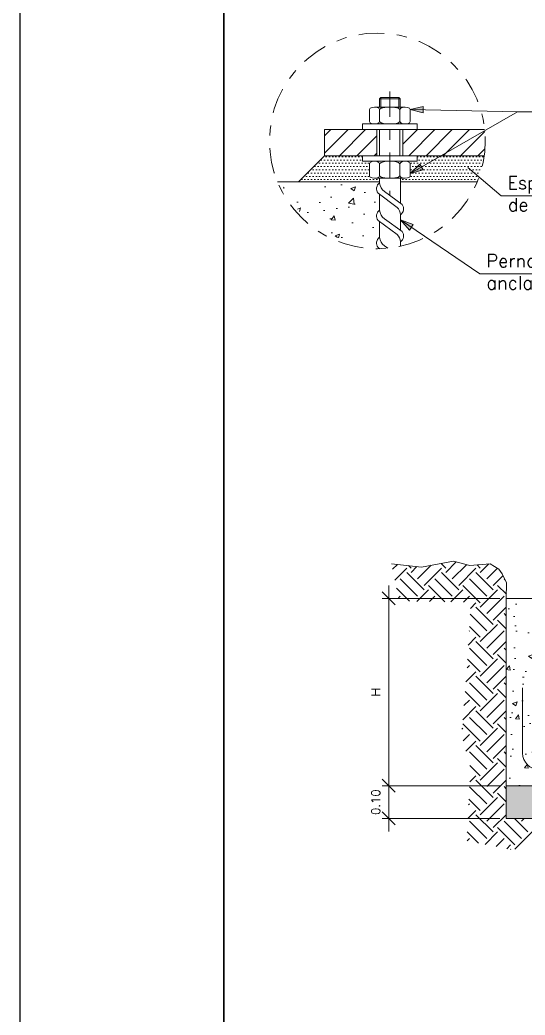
# Model space of a CAD drawing. Header units: inches. Extents: x 72863 to 72995, y 49095 to 49225.
# Drawn here: x 72862.71 to 72867.66, y 49107.57 to 49117.33 of the extents above; entities that cross this region are included whole.
import ezdxf
from ezdxf.enums import TextEntityAlignment as Align

# ---------------------------------------------------------------- set-up
doc = ezdxf.new("R2010")
doc.units = ezdxf.units.IN
doc.linetypes.add('DASHDOT', pattern=[0.5, 0.25, -0.125, 0, -0.125])
doc.layers.get('0').update_dxf_attribs({"lineweight": 15})
for name, color, linetype, lineweight in [('0-CYPE0', 1, 'Continuous', 9), ('0-CYPE1', 2, 'Continuous', 9), ('0-CYPE2', 4, 'Continuous', 9), ('0-CYPE4', 6, 'Continuous', 9)]:
    doc.layers.add(name, color=color, linetype=linetype, lineweight=lineweight)
doc.layers.add('VG', color=7, linetype='Continuous')
doc.styles.add('CYPETXT', font='romans__.ttf', dxfattribs={"height": 0.2})
pattern_1 = [(50, (72862.89627, 49054.99456), (0.4590464, -0.04016), [0.048, -0.528]), (355, (72862.89627, 49054.99456), (-0.0888, 0.4814016), [0.0384, -0.4224]), (100.4514, (72862.93453, 49054.9912), (0.3702464, 0.4412416), [0.0407936, -0.4487296]), (46.1842, (72862.8963, 49055.12256), (0.6830336, -0.105933), [0.072, -0.792]), (96.6356, (72862.9532, 49055.11373), (0.5981856, 0.623437), [0.0611904, -0.6730976]), (351.1842, (72862.8963, 49055.12256), (0.598182, 0.623437), [0.0576, -0.6336]), (21, (72862.96027, 49055.09056), (0.3820192, -0.2576768), [0.048, -0.528]), (326, (72862.96027, 49055.09056), (0.1557216, 0.464096), [0.0384, -0.4224]), (71.4514, (72862.9921, 49055.0691), (0.537744, 0.2064192), [0.0407936, -0.4487296]), (37.49997, (72862.89627, 49054.99456), (0.0077824, 0.2130528), [0, -0.41728, 0, -0.4288, 0, -0.424]), (7.5, (72862.89627, 49054.99456), (0.1683648, 0.2524224), [0, -0.24448, 0, -0.40768, 0, -0.1616]), (327.49998, (72862.75355, 49054.99456), (0.3416448, -0.0144352), [0, -0.16, 0, -0.4992, 0, -0.6624]), (317.5, (72862.68955, 49054.99456), (0.3732384, 0.0640672), [0, -0.208, 0, -0.33152, 0, -0.4704])]

# ---------------------------------------------------------------- blocks, each defined once
blk = doc.blocks.new('PLANTILLA')
at = {"layer": 'VG'}
for p, q in [((72862.7103, 49224.7112), (72862.7103, 49195.0112)), ((72864.7103, 49196.0112), (72864.7103, 49223.7112))]:
    blk.add_line(p, q, dxfattribs=at)
blk.add_lwpolyline([(72903.7103, 49199.5612), (72903.7103, 49223.7112), (72864.7103, 49223.7112), (72864.7103, 49196.0112), (72885.7103, 49196.0112), (72885.7103, 49199.6112)], dxfattribs=at)

msp = doc.modelspace()

# ---------------------------------------------------------------- hatches: boundary and pattern name
at = {"layer": '0-CYPE0'}
h = msp.add_hatch(dxfattribs=at)
h.set_pattern_fill('ID5', color=256, scale=0.64, style=0, pattern_type=2)
h.set_pattern_definition([(0, (72862.896275, 49054.994562), (0.016, 0.032), [0, -0.032])])
h.paths.add_polyline_path([(72866.8408, 49115.9973), (72866.6041, 49115.9973), (72866.6041, 49115.9423), (72866.4858, 49115.9423), (72866.5108, 49115.9392), (72866.529, 49115.9307), (72866.5357, 49115.9191), (72866.5357, 49115.8214)], flags=0)
h.paths.add_polyline_path([(72867.2614, 49115.9973), (72866.8408, 49115.9973), (72866.5357, 49115.8214), (72866.5357, 49115.799), (72866.529, 49115.7874), (72866.5108, 49115.7789), (72866.4858, 49115.7758), (72866.4413, 49115.7758), (72866.4413, 49115.7413), (72867.1925, 49115.7413)], flags=0)
h.paths.add_polyline_path([(72866.1366, 49115.9191), (72866.1433, 49115.9307), (72866.1616, 49115.9392), (72866.1865, 49115.9423), (72866.0683, 49115.9423), (72866.0683, 49115.9973), (72865.6962, 49115.9973), (72865.4402, 49115.7413), (72866.2364, 49115.7413), (72866.2364, 49115.7758), (72866.1865, 49115.7758), (72866.1616, 49115.7789), (72866.1433, 49115.7874), (72866.1366, 49115.799)], flags=0)
h = msp.add_hatch(dxfattribs=at)
h.set_pattern_fill('ID0', color=256, scale=0.64, style=0, pattern_type=2)
h.set_pattern_definition(pattern_1)
h.paths.add_polyline_path([(72865.3762, 49115.539), (72865.2687, 49115.727), (72866.2096, 49115.7069), (72866.1961, 49115.6666), (72866.2163, 49115.5927), (72866.1961, 49115.4451), (72866.176, 49115.4182), (72866.2028, 49115.3511), (72866.2163, 49115.2235), (72866.1894, 49115.1832), (72866.1894, 49115.1362), (72866.1961, 49115.1094), (72866.0684, 49115.1295), (72865.7929, 49115.2034), (72865.5106, 49115.3779)], flags=0)
h = msp.add_hatch(dxfattribs=at)
h.set_pattern_fill('ID3', color=256, scale=0.64, style=0, pattern_type=2)
h.set_pattern_definition(pattern_1)
h.paths.add_polyline_path([(72871.8841, 49109.9773), (72871.2441, 49109.9773), (72871.2441, 49109.8173), (72871.8841, 49109.8173)], flags=0)
h.paths.add_polyline_path([(72871.2441, 49109.9773), (72869.8233, 49109.9773), (72869.8233, 49109.8173), (72871.2441, 49109.8173)], flags=0)
h.paths.add_polyline_path([(72871.6952, 49111.6547), (72871.2953, 49111.6547), (72871.2953, 49111.3391), (72871.3844, 49111.3534), (72871.4688, 49111.3855), (72871.545, 49111.4339), (72871.6098, 49111.4967), (72871.6606, 49111.5714)], flags=0)
h.paths.add_polyline_path([(72871.2441, 49111.6547), (72870.8442, 49111.6547), (72870.8789, 49111.5714), (72870.9296, 49111.4967), (72870.9945, 49111.4339), (72871.0706, 49111.3855), (72871.155, 49111.3534), (72871.2441, 49111.3391)], flags=0)
h.paths.add_polyline_path([(72871.2441, 49111.3391), (72871.155, 49111.3534), (72871.0706, 49111.3855), (72870.9945, 49111.4339), (72870.9296, 49111.4967), (72870.8789, 49111.5714), (72870.8442, 49111.6547), (72870.5593, 49111.6547), (72870.5593, 49110.8744), (72871.2441, 49110.8744)], flags=0)
h.paths.add_polyline_path([(72870.5081, 49111.6547), (72869.8233, 49111.6547), (72869.8233, 49110.8744), (72870.5081, 49110.8744)], flags=0)
h.paths.add_polyline_path([(72869.8233, 49109.9773), (72869.1833, 49109.9773), (72869.1833, 49109.8173), (72869.8233, 49109.8173)], flags=0)
h.paths.add_polyline_path([(72869.1833, 49109.9773), (72868.2517, 49109.9773), (72868.2293, 49109.8173), (72869.1833, 49109.8173)], flags=0)
h.paths.add_polyline_path([(72868.2517, 49109.9773), (72867.7977, 49109.9773), (72867.7756, 49109.9789), (72867.8011, 49109.8173), (72868.2293, 49109.8173)], flags=0)
h.paths.add_polyline_path([(72873.2857, 49110.0413), (72873.2861, 49110.0446), (72873.2871, 49110.0478), (72873.2888, 49110.0507), (72873.291, 49110.0532), (72873.2937, 49110.0552), (72873.2968, 49110.0565), (72873.3001, 49110.0572), (72873.3034, 49110.0572), (72873.3067, 49110.0565), (72873.3097, 49110.0552), (72873.3124, 49110.0532), (72873.3147, 49110.0507), (72873.3163, 49110.0478), (72873.3174, 49110.0446), (72873.3177, 49110.0413), (72873.3174, 49110.038), (72873.3163, 49110.0348), (72873.3147, 49110.0319), (72873.3124, 49110.0294), (72873.3097, 49110.0275), (72873.3067, 49110.0261), (72873.3034, 49110.0254), (72873.3001, 49110.0254), (72873.2968, 49110.0261), (72873.2937, 49110.0275), (72873.291, 49110.0294), (72873.2888, 49110.0319), (72873.2871, 49110.0348), (72873.2861, 49110.038)], flags=0)
h.paths.add_polyline_path([(72872.4857, 49110.0413), (72872.4861, 49110.0446), (72872.4871, 49110.0478), (72872.4888, 49110.0507), (72872.491, 49110.0532), (72872.4937, 49110.0552), (72872.4968, 49110.0565), (72872.5001, 49110.0572), (72872.5034, 49110.0572), (72872.5067, 49110.0565), (72872.5097, 49110.0552), (72872.5124, 49110.0532), (72872.5147, 49110.0507), (72872.5163, 49110.0478), (72872.5174, 49110.0446), (72872.5177, 49110.0413), (72872.5174, 49110.038), (72872.5163, 49110.0348), (72872.5147, 49110.0319), (72872.5124, 49110.0294), (72872.5097, 49110.0275), (72872.5067, 49110.0261), (72872.5034, 49110.0254), (72872.5001, 49110.0254), (72872.4968, 49110.0261), (72872.4937, 49110.0275), (72872.491, 49110.0294), (72872.4888, 49110.0319), (72872.4871, 49110.0348), (72872.4861, 49110.038)], flags=0)
h.paths.add_polyline_path([(72871.7177, 49110.0413), (72871.7174, 49110.038), (72871.7163, 49110.0348), (72871.7147, 49110.0319), (72871.7124, 49110.0294), (72871.7097, 49110.0275), (72871.7067, 49110.0261), (72871.7034, 49110.0254), (72871.7001, 49110.0254), (72871.6968, 49110.0261), (72871.6937, 49110.0275), (72871.691, 49110.0294), (72871.6888, 49110.0319), (72871.6871, 49110.0348), (72871.6861, 49110.038), (72871.6857, 49110.0413), (72871.6861, 49110.0446), (72871.6871, 49110.0478), (72871.6888, 49110.0507), (72871.691, 49110.0532), (72871.6937, 49110.0552), (72871.6968, 49110.0565), (72871.7001, 49110.0572), (72871.7034, 49110.0572), (72871.7067, 49110.0565), (72871.7097, 49110.0552), (72871.7124, 49110.0532), (72871.7147, 49110.0507), (72871.7163, 49110.0478), (72871.7174, 49110.0446)], flags=0)
h.paths.add_polyline_path([(72870.9177, 49110.0413), (72870.9174, 49110.038), (72870.9163, 49110.0348), (72870.9147, 49110.0319), (72870.9124, 49110.0294), (72870.9097, 49110.0275), (72870.9067, 49110.0261), (72870.9034, 49110.0254), (72870.9001, 49110.0254), (72870.8968, 49110.0261), (72870.8937, 49110.0275), (72870.891, 49110.0294), (72870.8888, 49110.0319), (72870.8871, 49110.0348), (72870.8861, 49110.038), (72870.8857, 49110.0413), (72870.8861, 49110.0446), (72870.8871, 49110.0478), (72870.8888, 49110.0507), (72870.891, 49110.0532), (72870.8937, 49110.0552), (72870.8968, 49110.0565), (72870.9001, 49110.0572), (72870.9034, 49110.0572), (72870.9067, 49110.0565), (72870.9097, 49110.0552), (72870.9124, 49110.0532), (72870.9147, 49110.0507), (72870.9163, 49110.0478), (72870.9174, 49110.0446)], flags=0)
h.paths.add_polyline_path([(72870.1177, 49110.0413), (72870.1174, 49110.038), (72870.1163, 49110.0348), (72870.1147, 49110.0319), (72870.1124, 49110.0294), (72870.1097, 49110.0275), (72870.1067, 49110.0261), (72870.1034, 49110.0254), (72870.1001, 49110.0254), (72870.0968, 49110.0261), (72870.0937, 49110.0275), (72870.091, 49110.0294), (72870.0888, 49110.0319), (72870.0871, 49110.0348), (72870.0861, 49110.038), (72870.0857, 49110.0413), (72870.0861, 49110.0446), (72870.0871, 49110.0478), (72870.0888, 49110.0507), (72870.091, 49110.0532), (72870.0937, 49110.0552), (72870.0968, 49110.0565), (72870.1001, 49110.0572), (72870.1034, 49110.0572), (72870.1067, 49110.0565), (72870.1097, 49110.0552), (72870.1124, 49110.0532), (72870.1147, 49110.0507), (72870.1163, 49110.0478), (72870.1174, 49110.0446)], flags=0)
h.paths.add_polyline_path([(72869.3177, 49110.0413), (72869.3174, 49110.038), (72869.3163, 49110.0348), (72869.3147, 49110.0319), (72869.3124, 49110.0294), (72869.3097, 49110.0275), (72869.3067, 49110.0261), (72869.3034, 49110.0254), (72869.3001, 49110.0254), (72869.2968, 49110.0261), (72869.2937, 49110.0275), (72869.291, 49110.0294), (72869.2888, 49110.0319), (72869.2871, 49110.0348), (72869.2861, 49110.038), (72869.2857, 49110.0413), (72869.2861, 49110.0446), (72869.2871, 49110.0478), (72869.2888, 49110.0507), (72869.291, 49110.0532), (72869.2937, 49110.0552), (72869.2968, 49110.0565), (72869.3001, 49110.0572), (72869.3034, 49110.0572), (72869.3067, 49110.0565), (72869.3097, 49110.0552), (72869.3124, 49110.0532), (72869.3147, 49110.0507), (72869.3163, 49110.0478), (72869.3174, 49110.0446)], flags=0)
h.paths.add_polyline_path([(72868.4697, 49110.0413), (72868.4694, 49110.038), (72868.4683, 49110.0348), (72868.4667, 49110.0319), (72868.4644, 49110.0294), (72868.4617, 49110.0275), (72868.4587, 49110.0261), (72868.4554, 49110.0254), (72868.4521, 49110.0254), (72868.4488, 49110.0261), (72868.4457, 49110.0275), (72868.443, 49110.0294), (72868.4408, 49110.0319), (72868.4391, 49110.0348), (72868.4381, 49110.038), (72868.4377, 49110.0413), (72868.4381, 49110.0446), (72868.4391, 49110.0478), (72868.4408, 49110.0507), (72868.443, 49110.0532), (72868.4457, 49110.0552), (72868.4488, 49110.0565), (72868.4521, 49110.0572), (72868.4554, 49110.0572), (72868.4587, 49110.0565), (72868.4617, 49110.0552), (72868.4644, 49110.0532), (72868.4667, 49110.0507), (72868.4683, 49110.0478), (72868.4694, 49110.0446)], flags=0)
h.paths.add_polyline_path([(72869.7721, 49111.6547), (72867.4777, 49111.6547), (72867.4777, 49109.8173), (72867.8011, 49109.8173), (72867.7682, 49110.0255), (72867.7648, 49110.0254), (72867.7614, 49110.0259), (72867.7582, 49110.0272), (72867.7553, 49110.0292), (72867.753, 49110.0317), (72867.7512, 49110.0346), (72867.7501, 49110.0379), (72867.7497, 49110.0413), (72867.7501, 49110.0446), (72867.7511, 49110.0478), (72867.7528, 49110.0507), (72867.755, 49110.0532), (72867.7577, 49110.0552), (72867.7608, 49110.0565), (72867.7641, 49110.0572), (72867.7674, 49110.0572), (72867.7707, 49110.0565), (72867.7737, 49110.0552), (72867.7764, 49110.0532), (72867.7787, 49110.0507), (72867.7803, 49110.0478), (72867.7814, 49110.0446), (72867.7817, 49110.0413), (72867.7814, 49110.0381), (72867.7804, 49110.035), (72867.7789, 49110.0322), (72867.7768, 49110.0298), (72867.7742, 49110.0278), (72867.7713, 49110.0263), (72867.7682, 49110.0255), (72867.7756, 49109.9789), (72867.7977, 49109.9773), (72871.8841, 49109.9773), (72871.8841, 49109.8173), (72873.5897, 49109.8173), (72873.5897, 49111.6547), (72871.6952, 49111.6547), (72871.6606, 49111.5714), (72871.6098, 49111.4967), (72871.545, 49111.4339), (72871.4688, 49111.3855), (72871.3844, 49111.3534), (72871.2953, 49111.3391), (72871.2953, 49110.2205), (72871.2969, 49110.2063), (72871.3017, 49110.1928), (72871.3093, 49110.1806), (72871.3194, 49110.1705), (72871.3316, 49110.1629), (72871.3451, 49110.1581), (72871.3593, 49110.1565), (72871.8841, 49110.1565), (72871.8841, 49110.1053), (72871.3593, 49110.1053), (72871.3337, 49110.1082), (72871.3093, 49110.1167), (72871.2875, 49110.1305), (72871.2693, 49110.1487), (72871.2555, 49110.1705), (72871.247, 49110.1949), (72871.2441, 49110.2205), (72871.2441, 49110.8744), (72870.5593, 49110.8744), (72870.5593, 49110.1309), (72870.5588, 49110.1256), (72870.5571, 49110.1205), (72870.5544, 49110.1159), (72870.5509, 49110.1119), (72870.5465, 49110.1088), (72870.5416, 49110.1066), (72870.5364, 49110.1055), (72870.531, 49110.1055), (72870.5258, 49110.1066), (72870.5209, 49110.1088), (72870.5166, 49110.1119), (72870.513, 49110.1159), (72870.5103, 49110.1205), (72870.5087, 49110.1256), (72870.5081, 49110.1309), (72870.5081, 49110.8744), (72869.8233, 49110.8744), (72869.8233, 49110.2205), (72869.8204, 49110.1949), (72869.8119, 49110.1705), (72869.7982, 49110.1487), (72869.78, 49110.1305), (72869.7581, 49110.1167), (72869.7338, 49110.1082), (72869.7081, 49110.1053), (72869.1833, 49110.1053), (72869.1833, 49110.1565), (72869.7081, 49110.1565), (72869.7224, 49110.1581), (72869.7359, 49110.1629), (72869.748, 49110.1705), (72869.7582, 49110.1806), (72869.7658, 49110.1928), (72869.7705, 49110.2063), (72869.7721, 49110.2205)], flags=0)
h = msp.add_hatch(dxfattribs=at)
h.set_pattern_fill('ID4', color=256, scale=0.64, style=0, pattern_type=2)
h.set_pattern_definition([(37.49997, (72862.896275, 49054.99456), (-0.003024, 0.0924864), [0, -0.07296, 0, -0.0816, 0, -0.078]), (7.50002, (72862.89627, 49054.99456), (0.0849504, 0.1354624), [0, -0.03936, 0, -0.06576, 0, -0.0252]), (327.49998, (72862.837235, 49054.99456), (0.1494784, 0.000272), [0, -0.024, 0, -0.0864, 0, -0.1128]), (317.49998, (72862.83723, 49054.99456), (0.1442944, 0.042128), [0, -0.012, 0, -0.05664, 0, -0.0648])])
h.paths.add_polyline_path([(72873.5897, 49109.8173), (72872.8661, 49109.8173), (72873.0909, 49109.4973), (72873.5897, 49109.4973)], flags=0)
h.paths.add_polyline_path([(72872.8661, 49109.8173), (72872.5017, 49109.8173), (72872.7265, 49109.4973), (72873.0909, 49109.4973)], flags=0)
h.paths.add_polyline_path([(72872.5017, 49109.8173), (72871.8841, 49109.8173), (72871.8841, 49109.4973), (72872.7265, 49109.4973)], flags=0)
h.paths.add_polyline_path([(72871.8841, 49109.8173), (72871.2441, 49109.8173), (72871.2441, 49109.4973), (72871.8841, 49109.4973)], flags=0)
h.paths.add_polyline_path([(72871.2441, 49109.8173), (72869.8233, 49109.8173), (72869.8233, 49109.4973), (72871.2441, 49109.4973)], flags=0)
h.paths.add_polyline_path([(72869.8233, 49109.8173), (72869.1833, 49109.8173), (72869.1833, 49109.4973), (72869.8233, 49109.4973)], flags=0)
h.paths.add_polyline_path([(72869.1833, 49109.8173), (72868.2293, 49109.8173), (72868.1846, 49109.4973), (72869.1833, 49109.4973)], flags=0)
h.paths.add_polyline_path([(72868.2293, 49109.8173), (72867.8011, 49109.8173), (72867.8515, 49109.4973), (72868.1846, 49109.4973)], flags=0)
h.paths.add_polyline_path([(72867.8011, 49109.8173), (72867.4777, 49109.8173), (72867.4777, 49109.4973), (72867.8515, 49109.4973)], flags=0)
at = {"layer": '0-CYPE2'}
for points in [[(72866.6644, 49116.4805), (72866.5357, 49116.4515), (72866.6629, 49116.4165)], [(72866.6306, 49115.913), (72866.5357, 49115.8214), (72866.6626, 49115.8576)], [(72866.5651, 49115.3215), (72866.4413, 49115.367), (72866.5291, 49115.2686)]]:
    msp.add_hatch(color=256, dxfattribs=at).paths.add_polyline_path(points)

# ---------------------------------------------------------------- linework, layer by layer
at = {"layer": '0-CYPE0'}
for p, q in [((72866.2338, 49116.5565), (72866.4386, 49116.5565)), ((72866.2338, 49116.4747), (72866.2338, 49116.5565)), ((72866.2466, 49116.5693), (72866.2466, 49116.4747)), ((72866.4386, 49116.5565), (72866.4258, 49116.5693)), ((72866.4258, 49116.5693), (72866.4258, 49116.4747)), ((72866.4386, 49116.4747), (72866.4386, 49116.5565)), ((72866.1366, 49116.4515), (72866.1366, 49116.3314)), ((72866.1865, 49116.4747), (72866.4858, 49116.4747)), ((72866.2364, 49116.4515), (72866.2364, 49116.3314)), ((72866.4359, 49116.4515), (72866.4359, 49116.3314)), ((72866.5357, 49116.4515), (72866.5357, 49116.3314)), ((72865.6962, 49116.1906), (72865.7588, 49116.2533)), ((72865.6962, 49116.0209), (72865.9285, 49116.2533)), ((72865.8423, 49115.9973), (72866.0983, 49116.2533)), ((72866.4642, 49116.1101), (72866.6074, 49116.2533)), ((72866.5211, 49115.9973), (72866.7771, 49116.2533)), ((72866.6908, 49115.9973), (72866.9468, 49116.2533)), ((72866.8605, 49115.9973), (72867.1165, 49116.2533)), ((72866.012, 49115.9973), (72866.2082, 49116.1935)), ((72867.0302, 49115.9973), (72867.2674, 49116.2345)), ((72867.1999, 49115.9973), (72867.2687, 49116.066)), ((72866.1817, 49115.9973), (72866.2082, 49116.0238)), ((72866.1366, 49115.799), (72866.1366, 49115.9191)), ((72866.2364, 49115.799), (72866.2364, 49115.9191)), ((72866.4359, 49115.799), (72866.4359, 49115.9191)), ((72866.5357, 49115.799), (72866.5357, 49115.9191)), ((72866.1865, 49115.7758), (72866.4858, 49115.7758)), ((72866.3631, 49111.9408), (72866.4108, 49111.9885)), ((72866.3848, 49111.8352), (72866.5019, 49111.9523)), ((72866.5443, 49111.9523), (72866.5201, 49111.9766)), ((72866.5443, 49111.9099), (72866.6019, 49111.9676)), ((72866.6079, 49111.8463), (72866.7418, 49111.9802)), ((72866.6716, 49111.7826), (72866.8413, 49111.9523)), ((72866.8837, 49111.9523), (72866.8383, 49111.9978)), ((72866.8837, 49111.9099), (72866.9867, 49112.0129)), ((72866.9473, 49112.016), (72866.9459, 49112.0174)), ((72866.9473, 49111.8463), (72867.0869, 49111.9858)), ((72867.011, 49111.7826), (72867.1807, 49111.9523)), ((72867.2231, 49111.9523), (72867.1923, 49111.9831)), ((72867.2231, 49111.9099), (72867.3074, 49111.9942)), ((72867.2868, 49111.8463), (72867.3915, 49111.951)), ((72866.6716, 49111.7402), (72866.5019, 49111.9099)), ((72867.011, 49111.7402), (72866.8413, 49111.9099)), ((72867.3504, 49111.7402), (72867.1807, 49111.9099)), ((72867.3504, 49111.7826), (72867.4454, 49111.8776)), ((72866.5296, 49111.6276), (72866.401, 49111.7562)), ((72866.6079, 49111.6766), (72866.4382, 49111.8463)), ((72866.8755, 49111.6212), (72866.714, 49111.7826)), ((72866.9473, 49111.6766), (72866.7776, 49111.8463)), ((72867.2231, 49111.6129), (72867.0534, 49111.7826)), ((72867.2868, 49111.6766), (72867.117, 49111.8463)), ((72867.4783, 49111.6972), (72867.3928, 49111.7826)), ((72867.4645, 49111.8382), (72867.4565, 49111.8463)), ((72866.4209, 49111.6593), (72866.4382, 49111.6766)), ((72866.6001, 49111.6263), (72866.714, 49111.7402)), ((72866.725, 49111.624), (72866.7776, 49111.6766)), ((72866.9333, 49111.6201), (72867.0534, 49111.7402)), ((72867.0583, 49111.6178), (72867.117, 49111.6766)), ((72867.2231, 49111.5705), (72867.3928, 49111.7402)), ((72867.2868, 49111.5069), (72867.4565, 49111.6766)), ((72867.1254, 49111.5576), (72867.1807, 49111.6129)), ((72867.3504, 49111.4008), (72867.1807, 49111.5705)), ((72867.3504, 49111.4432), (72867.4777, 49111.5706)), ((72867.2868, 49111.3372), (72867.1223, 49111.5016)), ((72867.4777, 49111.4856), (72867.4565, 49111.5069)), ((72867.2231, 49111.2735), (72867.1156, 49111.3811)), ((72867.2231, 49111.2311), (72867.3928, 49111.4008)), ((72867.4777, 49111.3583), (72867.3928, 49111.4432)), ((72867.1054, 49111.1982), (72867.1807, 49111.2735)), ((72867.1129, 49111.333), (72867.117, 49111.3372)), ((72867.2868, 49111.1674), (72867.4565, 49111.3372)), ((72867.2868, 49110.9977), (72867.117, 49111.1674)), ((72867.3504, 49111.0614), (72867.1807, 49111.2311)), ((72867.3504, 49111.1038), (72867.4777, 49111.2311)), ((72867.4777, 49111.1462), (72867.4565, 49111.1674)), ((72867.4777, 49111.0189), (72867.3928, 49111.1038)), ((72867.0929, 49110.9736), (72867.117, 49110.9977)), ((72867.2231, 49110.9341), (72867.0977, 49111.0595)), ((72867.2231, 49110.8917), (72867.3928, 49111.0614)), ((72867.2868, 49110.828), (72867.4565, 49110.9977)), ((72867.0828, 49110.8362), (72867.1807, 49110.9341)), ((72867.3504, 49110.722), (72867.1807, 49110.8917)), ((72867.3504, 49110.7644), (72867.4777, 49110.8917)), ((72867.2868, 49110.6583), (72867.117, 49110.828)), ((72867.4777, 49110.8068), (72867.4565, 49110.828)), ((72867.2231, 49110.5947), (72867.0747, 49110.7431)), ((72867.2231, 49110.5523), (72867.3928, 49110.722)), ((72867.4777, 49110.6795), (72867.3928, 49110.7644)), ((72867.0505, 49110.4645), (72867.1807, 49110.5947)), ((72867.0626, 49110.6039), (72867.117, 49110.6583)), ((72867.2868, 49110.4886), (72867.4565, 49110.6583)), ((72867.2868, 49110.3189), (72867.117, 49110.4886)), ((72867.3504, 49110.3826), (72867.1807, 49110.5523)), ((72867.3504, 49110.425), (72867.4777, 49110.5523)), ((72867.4777, 49110.4674), (72867.4565, 49110.4886)), ((72867.2231, 49110.2553), (72867.0534, 49110.425)), ((72867.4777, 49110.3401), (72867.3928, 49110.425)), ((72867.0424, 49110.3715), (72867.0534, 49110.3826)), ((72867.0548, 49110.2567), (72867.117, 49110.3189)), ((72867.2231, 49110.2129), (72867.3928, 49110.3826)), ((72867.2868, 49110.1492), (72867.4565, 49110.3189)), ((72867.0827, 49110.1573), (72867.1807, 49110.2553)), ((72867.3504, 49110.0431), (72867.1807, 49110.2129)), ((72867.3504, 49110.0856), (72867.4777, 49110.2129)), ((72867.2868, 49109.9795), (72867.117, 49110.1492)), ((72867.4777, 49110.1279), (72867.4565, 49110.1492)), ((72867.2231, 49109.9159), (72867.1219, 49110.017)), ((72867.2231, 49109.8734), (72867.3928, 49110.0431)), ((72867.4777, 49110.0007), (72867.3928, 49110.0856)), ((72867.1212, 49109.8564), (72867.1807, 49109.9159)), ((72867.2868, 49109.8098), (72867.4565, 49109.9795)), ((72867.2868, 49109.6401), (72867.1186, 49109.8083)), ((72867.3504, 49109.7037), (72867.1807, 49109.8734)), ((72867.3504, 49109.7462), (72867.4777, 49109.8735)), ((72867.4777, 49109.7885), (72867.4565, 49109.8098)), ((72867.2231, 49109.534), (72867.3928, 49109.7037)), ((72867.4777, 49109.6613), (72867.3928, 49109.7462)), ((72867.109, 49109.632), (72867.117, 49109.6401)), ((72867.2231, 49109.5765), (72867.112, 49109.6876)), ((72867.2868, 49109.4704), (72867.4565, 49109.6401)), ((72867.1016, 49109.4974), (72867.1807, 49109.5765)), ((72867.3504, 49109.3643), (72867.1807, 49109.534)), ((72867.3504, 49109.4067), (72867.4777, 49109.5341)), ((72867.2868, 49109.3007), (72867.117, 49109.4704)), ((72867.6262, 49109.3007), (72867.4565, 49109.4704)), ((72867.6898, 49109.3643), (72867.5568, 49109.4973)), ((72867.6262, 49109.4704), (72867.6531, 49109.4973)), ((72867.2043, 49109.2558), (72867.0944, 49109.3657)), ((72867.271, 49109.2425), (72867.3928, 49109.3643)), ((72867.5625, 49109.237), (72867.3928, 49109.4067)), ((72867.5625, 49109.1946), (72867.7322, 49109.3643)), ((72867.0942, 49109.2779), (72867.117, 49109.3007)), ((72867.3771, 49109.2213), (72867.4565, 49109.3007)), ((72867.4831, 49109.2001), (72867.5201, 49109.237)), ((72867.5225, 49109.1922), (72867.5201, 49109.1946))]:
    msp.add_line(p, q, dxfattribs=at)
for points in [[(72866.2338, 49116.5565), (72866.2466, 49116.5693), (72866.4258, 49116.5693)], [(72866.1366, 49116.4515), (72866.1433, 49116.4631), (72866.1616, 49116.4716), (72866.1865, 49116.4747), (72866.2114, 49116.4716), (72866.2297, 49116.4631), (72866.2364, 49116.4515)], [(72866.4359, 49116.4515), (72866.4226, 49116.4631), (72866.3861, 49116.4716), (72866.3362, 49116.4747), (72866.2863, 49116.4716), (72866.2498, 49116.4631), (72866.2364, 49116.4515)], [(72866.5357, 49116.4515), (72866.529, 49116.4631), (72866.5108, 49116.4716), (72866.4858, 49116.4747), (72866.4609, 49116.4716), (72866.4426, 49116.4631), (72866.4359, 49116.4515)], [(72866.1366, 49116.3314), (72866.1433, 49116.3198), (72866.1616, 49116.3114), (72866.1865, 49116.3083), (72866.2114, 49116.3114), (72866.2297, 49116.3198), (72866.2364, 49116.3314)], [(72866.4359, 49116.3314), (72866.4226, 49116.3198), (72866.3861, 49116.3114), (72866.3362, 49116.3083), (72866.2863, 49116.3114), (72866.2498, 49116.3198), (72866.2364, 49116.3314)], [(72866.5357, 49116.3314), (72866.529, 49116.3198), (72866.5108, 49116.3114), (72866.4858, 49116.3083), (72866.4609, 49116.3114), (72866.4426, 49116.3198), (72866.4359, 49116.3314)], [(72866.1366, 49115.9191), (72866.1433, 49115.9307), (72866.1616, 49115.9392), (72866.1865, 49115.9423), (72866.2114, 49115.9392), (72866.2297, 49115.9307), (72866.2364, 49115.9191)], [(72866.4359, 49115.9191), (72866.4226, 49115.9307), (72866.3861, 49115.9392), (72866.3362, 49115.9423), (72866.2863, 49115.9392), (72866.2498, 49115.9307), (72866.2364, 49115.9191)], [(72866.5357, 49115.9191), (72866.529, 49115.9307), (72866.5108, 49115.9392), (72866.4858, 49115.9423), (72866.4609, 49115.9392), (72866.4426, 49115.9307), (72866.4359, 49115.9191)], [(72866.1366, 49115.799), (72866.1433, 49115.7874), (72866.1616, 49115.7789), (72866.1865, 49115.7758), (72866.2114, 49115.7789), (72866.2297, 49115.7874), (72866.2364, 49115.799)], [(72866.4359, 49115.799), (72866.4226, 49115.7874), (72866.3861, 49115.7789), (72866.3362, 49115.7758), (72866.2863, 49115.7789), (72866.2498, 49115.7874), (72866.2364, 49115.799)], [(72866.5357, 49115.799), (72866.529, 49115.7874), (72866.5108, 49115.7789), (72866.4858, 49115.7758), (72866.4609, 49115.7789), (72866.4426, 49115.7874), (72866.4359, 49115.799)]]:
    msp.add_lwpolyline(points, dxfattribs=at)
at = {"layer": '0-CYPE1', "linetype": 'DASHDOT'}
msp.add_line((72866.3362, 49116.6272), (72866.3362, 49115.6095), dxfattribs=at)
at = {"layer": '0-CYPE1'}
for p, q in [((72867.5919, 49116.4269), (72866.5357, 49116.4515)), ((72866.5357, 49115.8214), (72867.5864, 49116.427)), ((72867.8991, 49116.4269), (72867.5919, 49116.4269)), ((72866.6041, 49116.3083), (72866.0683, 49116.3083)), ((72866.0683, 49116.3083), (72866.0683, 49116.2533)), ((72866.2082, 49116.2533), (72866.4642, 49116.2533)), ((72866.2364, 49116.2533), (72866.2364, 49115.9973)), ((72866.4359, 49116.2533), (72866.4359, 49115.9973)), ((72866.6041, 49116.2533), (72866.6041, 49116.3083)), ((72866.0683, 49115.9423), (72866.0683, 49115.9973)), ((72866.2082, 49115.9973), (72866.4642, 49115.9973)), ((72866.6041, 49115.9973), (72866.6041, 49115.9423)), ((72866.6041, 49115.9423), (72866.0683, 49115.9423)), ((72867.0995, 49115.8811), (72867.4287, 49115.6046)), ((72866.2364, 49115.7758), (72866.2364, 49115.7307)), ((72866.4413, 49115.5305), (72866.4413, 49115.7758)), ((72866.2212, 49115.6297), (72866.4087, 49115.4908)), ((72866.2364, 49115.6184), (72866.2364, 49115.4641)), ((72866.2852, 49115.646), (72866.4565, 49115.5192)), ((72867.4287, 49115.6046), (72869.5336, 49115.6046)), ((72866.2212, 49115.3631), (72866.4087, 49115.2243)), ((72866.2852, 49115.3794), (72866.4565, 49115.2526)), ((72866.4413, 49115.4182), (72866.4413, 49115.2639)), ((72867.219, 49114.8385), (72866.4413, 49115.367)), ((72866.2364, 49115.3518), (72866.2364, 49115.1975)), ((72866.2212, 49115.0965), (72866.237, 49115.0848)), ((72866.2852, 49115.1128), (72866.3166, 49115.0896)), ((72866.4413, 49115.1516), (72866.4413, 49115.1093)), ((72867.219, 49114.8385), (72868.0664, 49114.8385)), ((72866.3257, 49111.5907), (72866.3257, 49111.7827)), ((72866.3897, 49111.5907), (72866.2617, 49111.7187)), ((72867.4137, 49111.6547), (72866.2617, 49111.6547)), ((72866.3257, 49109.8173), (72866.3257, 49111.6547)), ((72866.3257, 49109.7533), (72866.3257, 49109.9453)), ((72866.3897, 49109.7533), (72866.2617, 49109.8813)), ((72866.3897, 49109.7533), (72866.2617, 49109.8813)), ((72867.4137, 49109.8173), (72866.2617, 49109.8173)), ((72867.4137, 49109.8173), (72866.2617, 49109.8173)), ((72866.3257, 49109.8813), (72866.3257, 49109.6893)), ((72866.3257, 49109.4973), (72866.3257, 49109.8173)), ((72866.3897, 49109.4333), (72866.2617, 49109.5613)), ((72866.3257, 49109.5613), (72866.3257, 49109.3693)), ((72867.4137, 49109.4973), (72866.2617, 49109.4973))]:
    msp.add_line(p, q, dxfattribs=at)
at = {"layer": '0-CYPE1', "linetype": 'DASHDOT'}
msp.add_circle((72866.2138, 49116.1422), 1.0576, dxfattribs=at)
at = {"layer": '0-CYPE1'}
for centre, radius, start, end in [((72866.2771, 49115.6729), 0.0707, 125.14412, 217.69887), ((72866.336, 49115.7317), 0.0996, 180.57997, 239.3074), ((72866.2771, 49115.4063), 0.0707, 125.14412, 217.69887), ((72866.336, 49115.4651), 0.0996, 180.57997, 239.3074), ((72866.3416, 49115.4172), 0.0996, 0.57995, 47.66493), ((72866.4006, 49115.476), 0.0707, 305.14409, 37.69883), ((72866.2771, 49115.1397), 0.0707, 125.14412, 217.69887), ((72866.336, 49115.1985), 0.0996, 180.57997, 239.3074), ((72866.3416, 49115.1506), 0.0996, 0.57995, 47.66493), ((72866.4006, 49115.2094), 0.0707, 305.14409, 37.69883)]:
    msp.add_arc(centre, radius, start, end, dxfattribs=at)
at = {"layer": '0-CYPE2'}
for p, q in [((72865.6962, 49116.2533), (72866.2082, 49116.2533)), ((72865.6962, 49116.2533), (72865.6962, 49115.9973)), ((72866.2082, 49116.2533), (72866.2082, 49115.9973)), ((72866.4642, 49116.2533), (72866.4642, 49115.9973)), ((72866.4642, 49116.2533), (72867.2656, 49116.2533)), ((72865.4402, 49115.7413), (72865.6962, 49115.9973)), ((72865.6962, 49115.9973), (72866.2082, 49115.9973)), ((72866.4642, 49115.9973), (72867.2615, 49115.9973)), ((72865.2351, 49115.7413), (72866.2364, 49115.7413)), ((72866.4413, 49115.7413), (72867.1925, 49115.7413)), ((72866.3519, 49111.995), (72866.6462, 49111.9627)), ((72866.6462, 49111.9627), (72866.9604, 49112.0201)), ((72866.9604, 49112.0201), (72867.1217, 49111.9764)), ((72867.1217, 49111.9764), (72867.3211, 49111.9955)), ((72867.3211, 49111.9955), (72867.4031, 49111.9436)), ((72867.4031, 49111.9436), (72867.4359, 49111.8971)), ((72867.4359, 49111.8971), (72867.4796, 49111.807)), ((72867.4796, 49111.807), (72867.4777, 49111.6547)), ((72867.4777, 49111.6547), (72867.4777, 49109.4973)), ((72867.4777, 49111.6547), (72873.5897, 49111.6547)), ((72867.4777, 49109.8173), (72873.5897, 49109.8173)), ((72867.4777, 49109.4973), (72873.5897, 49109.4973))]:
    msp.add_line(p, q, dxfattribs=at)
for points in [[(72866.6644, 49116.4805), (72866.5357, 49116.4515), (72866.6629, 49116.4165)], [(72866.6306, 49115.913), (72866.5357, 49115.8214), (72866.6626, 49115.8576)], [(72866.5651, 49115.3215), (72866.4413, 49115.367), (72866.5291, 49115.2686)]]:
    msp.add_lwpolyline(points, close=True, dxfattribs=at)
for points in [[(72866.6637, 49116.4485), (72866.6644, 49116.4805), (72866.6629, 49116.4165)], [(72866.6637, 49116.4485), (72866.6637, 49116.4485)], [(72866.6466, 49115.8853), (72866.6306, 49115.913), (72866.6626, 49115.8576)], [(72866.6466, 49115.8853), (72866.6466, 49115.8853)], [(72866.5471, 49115.2951), (72866.5651, 49115.3215), (72866.5291, 49115.2686)], [(72866.5471, 49115.2951), (72866.5471, 49115.2951)]]:
    msp.add_lwpolyline(points, dxfattribs=at)
at = {"layer": '0-CYPE4'}
msp.add_line((72867.6377, 49110.1373), (72867.6377, 49110.7773), dxfattribs=at)
msp.add_arc((72867.7977, 49110.1373), 0.16, 180.00002, 270, dxfattribs=at)

# ---------------------------------------------------------------- block references
msp.add_blockref('PLANTILLA', (0, -99.9598))

# ---------------------------------------------------------------- texts
at = {"layer": '0-CYPE1', "style": 'CYPETXT'}
for s, width, p, p2 in [('Espacio para mortero ', 0.815977, (72867.4927, 49115.6686), (72869.3896, 49115.6686)), ('de nivelación expansivo', 0.860303, (72867.4927, 49115.4526), (72869.5336, 49115.4526)), ('Perno de', 0.856755, (72867.283, 49114.9025), (72868.0664, 49114.9025)), ('anclaje', 0.886764, (72867.283, 49114.6865), (72867.8936, 49114.6865))]:
    msp.add_text(s, height=0.128, dxfattribs=dict(at, width=width)).set_placement(p, p2, align=Align.FIT)
for s, height, width, p, p2 in [('H', 0.0853, 0.977847, (72866.2404, 49110.6899), (72866.2404, 49110.7821)), ('0.10', 0.08533, 0.869207, (72866.2404, 49109.5319), (72866.2404, 49109.7828))]:
    msp.add_text(s, height=height, rotation=90, dxfattribs=dict(at, width=width)).set_placement(p, p2, align=Align.FIT)

doc.saveas('drawing.dxf')
